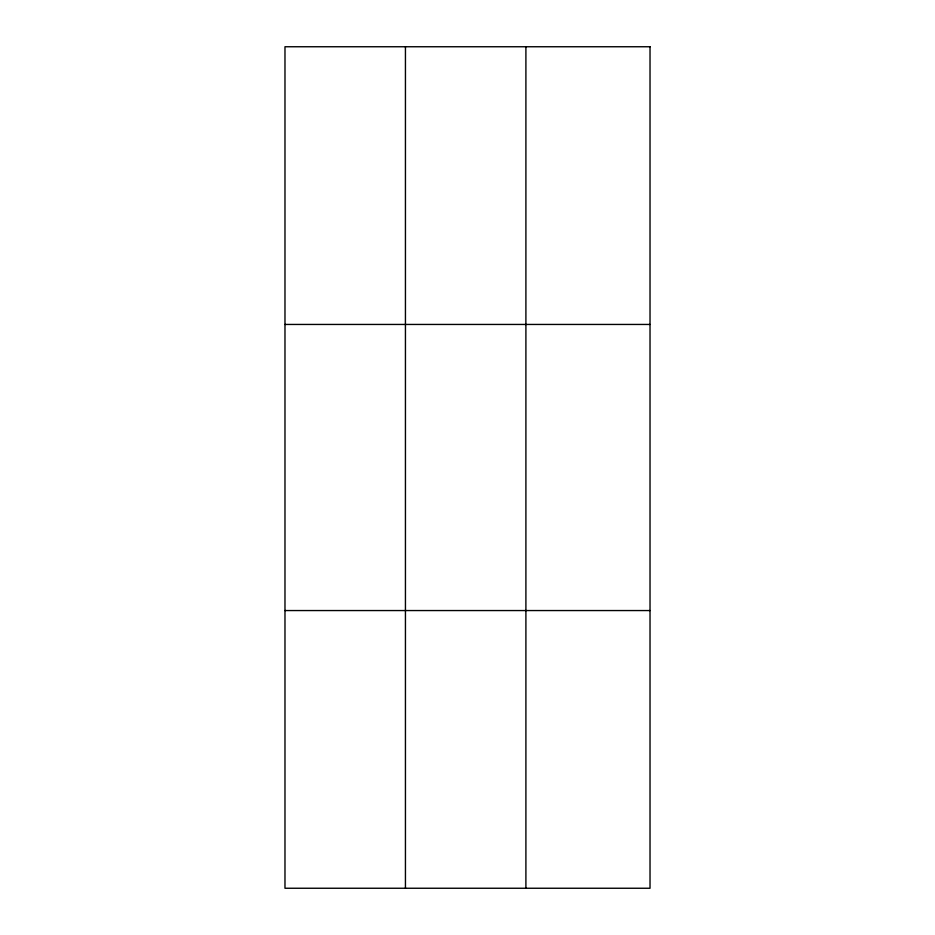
<?xml version="1.0" encoding="UTF-8"?>
<svg xmlns="http://www.w3.org/2000/svg" width="935" height="935" viewBox="0 0 935 935"><rect width="100%" height="100%" fill="white"/><g stroke="black" fill="none" stroke-linecap="round" stroke-linejoin="round"><path stroke-width="1.4" d="M405.439 888.25L405.439 46.75M525.902 888.25L525.902 46.75M284.976 324.445L650.024 324.445M284.976 610.555L650.024 610.555M650.024 46.75L650.024 888.25L284.976 888.25L284.976 46.75L650.024 46.75"/></g></svg>
